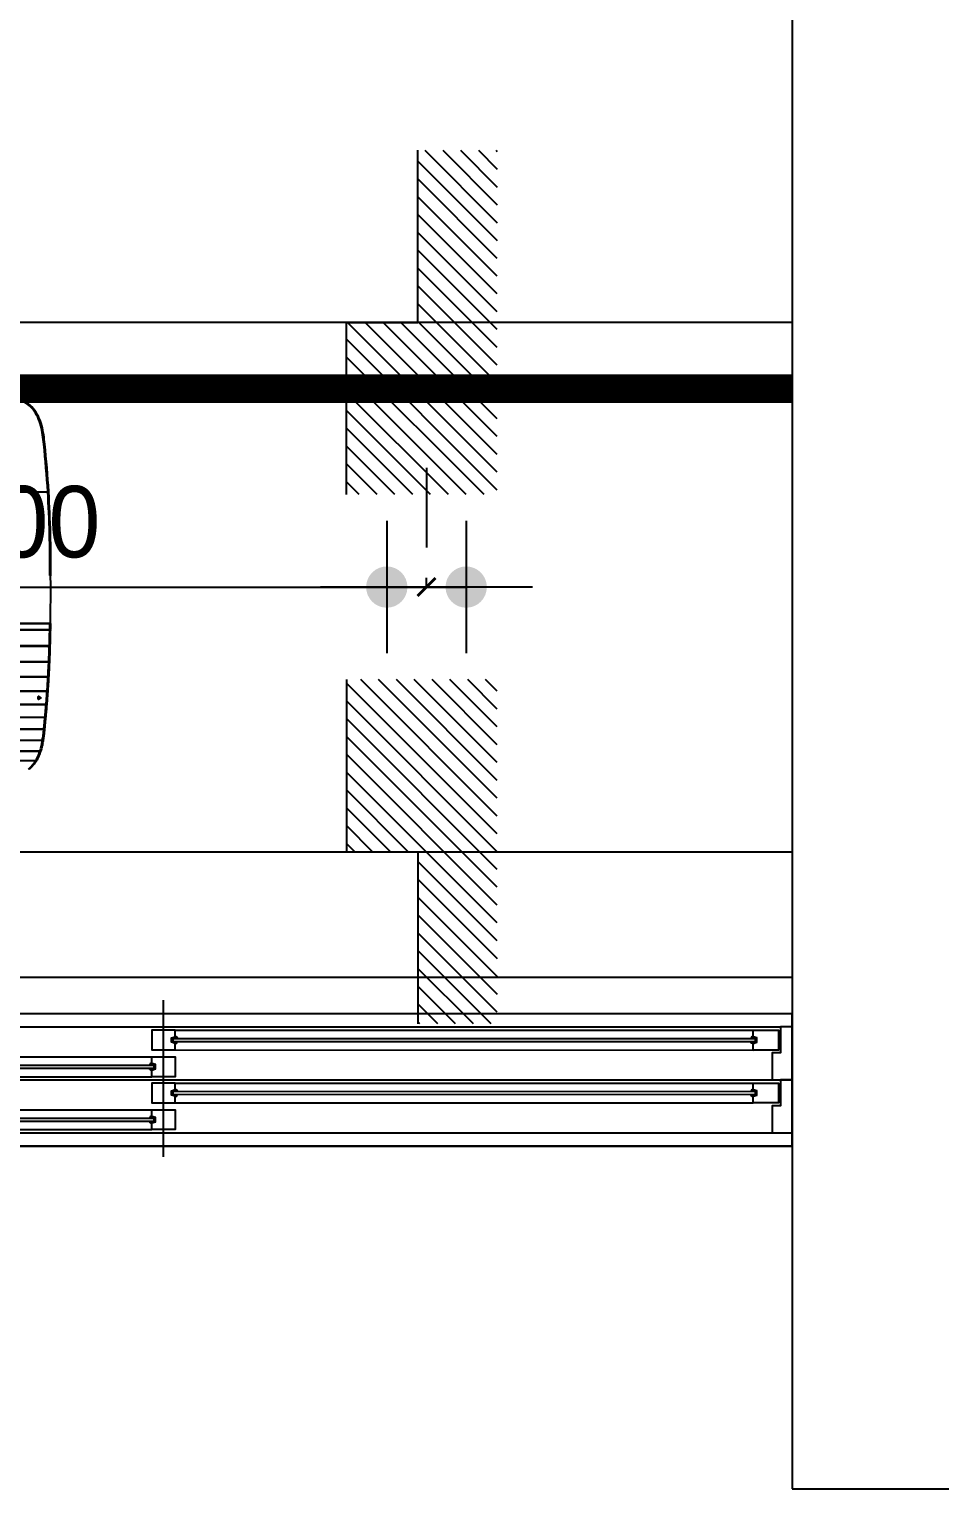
# Model space of a CAD drawing. Header units: inches. Extents: x 4138 to 127072, y -26315 to 43858.
# Drawn here: x 63374 to 64750, y 8625 to 10831 of the extents above; entities that cross this region are included whole.
import ezdxf

# ---------------------------------------------------------------- set-up
doc = ezdxf.new("R2010")
doc.units = ezdxf.units.IN
doc.header["$LTSCALE"] = 50
doc.header["$MEASUREMENT"] = 0
doc.linetypes.add('HID', pattern=[2.3, 1.5, -0.8])
for name, color, linetype in [('0-LINE', 7, 'Continuous'), ('02-WAL', 2, 'Continuous'), ('03-WAL NEW', 3, 'Continuous'), ('04-WIN', 4, 'Continuous'), ('06-LIGHT', 4, 'Continuous'), ('07-DIM', 5, 'Continuous')]:
    doc.layers.add(name, color=color, linetype=linetype)
doc.styles.add('YOURNAME', font='HY울릉도M.TTF')
doc.dimstyles.new('YOURNAME-60', dxfattribs={"dimscale": 60, "dimtxt": 1.8, "dimasz": 0.9, "dimexe": 1, "dimexo": 3, "dimgap": 0.7, "dimtad": 1, "dimdec": 0, "dimzin": 0, "dimdsep": 46, "dimtxsty": 'YOURNAME', "dimblk": 'ARCHTICK', "dimcen": 0, "dimclrd": 1, "dimclre": 1, "dimclrt": 7, "dimadec": 0, "dimazin": 0, "dimtfac": 1, "dimtdec": 0, "dimtix": 1, "dimtmove": 2, "dimatfit": 3, "dimldrblk": 'ARCHTICK', "dimfxl": 1, "dimtolj": 1, "dimtzin": 0, "dimarcsym": 0})

# ---------------------------------------------------------------- blocks, each defined once
blk = doc.blocks.new('*U10')
at = {"color": 0}
blk.add_line((1212.3, 420), (1212.1, 420), dxfattribs=at)
at = {"color": 8}
for p, q in [((1219.6, 186.8), (1219.6, 186.8)), ((1219.7, 193.2), (1219.7, 193.2)), ((1219.8, 190.6), (1219.8, 190.6)), ((1219.8, 190.5), (1219.8, 190.5)), ((1219.8, 190.5), (1219.8, 190.5)), ((1219.8, 189.4), (1219.8, 189.4)), ((1212.6, 75.5), (1212.6, 75.5)), ((1214, 91.5), (1214, 91.5)), ((1201.2, 21), (1201.2, 21))]:
    blk.add_line(p, q, dxfattribs=at)
for centre, radius, start, end in [((1219, 193.8), 0.2, 80.5717, 90), ((1215.4, 165.3), 0.5, 358.2397, 0), ((1204.5, 101.9), 0.25, 60, 180), ((1204.5, 98.8), 0.25, 180, 300)]:
    blk.add_arc(centre, radius, start, end, dxfattribs=at)
at = {"color": 8, "extrusion": (0, 0, -1)}
blk.add_arc((-1207.2, 100.4), 0.25, 120, 240, dxfattribs=at)
at = {"color": 0}
blk.add_ellipse((1211.1, 419.9), major_axis=(0.995, 0.101), ratio=0.077303, start_param=0.052517, end_param=1.433522, dxfattribs=at)
at = {"color": 8}
for centre, major_axis, ratio, start_param, end_param in [((1218.8, 186.3), (0, -0.2), 0.201921, 0.053462, 1.568761), ((1218.9, 193.8), (0, -0.2), 0.205027, 1.568733, 3.141593), ((1219, 193.8), (0.033, 0.197), 0.348188, 4.76642, 6.323186), ((1219, 193.8), (0, -0.2), 0.351833, 1.567117, 3.141593), ((1219.1, 194.1), (-0.393, -0.309), 0.676569, 1.247751, 2.270849), ((1219.2, 193.8), (-0.5, -0.021), 0.710917, 2.398177, 3.067106), ((1218, 166.3), (0, -0.8), 0.192414, 0, 1.56303), ((1218.1, 166.3), (-0.127, 0.79), 0.18902, 3.140748, 4.674174), ((1215.4, 165.3), (-0.5, 0.015), 0.003269, 1.745497, 3.141044), ((1217.3, 146.3), (0, -0.8), 0.1863, 0, 1.559168), ((1217.3, 146.3), (-0.111, 0.792), 0.18309, 3.140852, 4.674944), ((1216.4, 127.3), (0, -0.8), 0.179084, 0, 1.549822), ((1216.4, 127.3), (-0.096, 0.794), 0.175481, 3.140957, 4.670141), ((1204.5, 101.9), (-0.25, 0), 0.028867, 4.561673, 6.283185), ((1204.5, 98.8), (0.25, 0), 0.003943, 1.420068, 3.141593), ((1204.5, 101.9), (0.125, 0.217), 0.116341, 4.812344, 6.283185), ((1204.5, 98.8), (-0.125, 0.217), 0.132331, 3.141593, 4.640625), ((1207.2, 100.4), (0.125, 0.217), 0.126416, 4.804016, 6.283185), ((1207.2, 100.4), (-0.125, 0.217), 0.142468, 3.141593, 4.649076), ((1214, 92.3), (0, -0.8), 0.165536, 0, 1.525516), ((1214, 92.3), (-0.067, 0.797), 0.161273, 3.141146, 4.653318), ((1215.3, 109.3), (0, -0.8), 0.172581, 0, 1.539295), ((1215.3, 109.3), (-0.081, 0.796), 0.16865, 3.141053, 4.663501), ((1212.6, 76.3), (0, -0.8), 0.154906, 0, 1.508803), ((1212.6, 76.3), (-0.052, 0.798), 0.150698, 3.141251, 4.640541), ((1211.2, 61.3), (0, -0.8), 0.139682, 0, 1.489865), ((1211.2, 61.3), (-0.033, 0.799), 0.136296, 3.141375, 4.62578), ((1209.5, 47.3), (0, -0.8), 0.119511, 0, 1.46681), ((1209.5, 47.3), (0, 0.8), 0.145746, 3.141593, 4.60462), ((1201.2, 21.8), (0, -0.8), 0.065781, 0, 1.396113), ((1201.2, 21.8), (0, 0.8), 0.414276, 3.141593, 4.358439), ((1206.4, 33.8), (0, -0.8), 0.09375, 0, 1.435998), ((1206.5, 33.8), (0, -0.8), 0.265872, 0, 1.386436)]:
    blk.add_ellipse(centre, major_axis=major_axis, ratio=ratio, start_param=start_param, end_param=end_param, dxfattribs=at)
for points, knots in [([(1212.3, 420), (1211.5, 427.9), (1210.6, 435.8), (1207.4, 447.4), (1206.1, 451.1), (1202.7, 458.2), (1200.6, 461.7), (1195.5, 467.7), (1192.6, 470.4), (1185.9, 474.8), (1182.3, 476.4), (1174.6, 478.7), (1170.7, 479.3), (1162.9, 480), (1158.9, 480), (1154.9, 480)], [0, 0, 0, 0, 0.25, 0.25, 0.375, 0.375, 0.5, 0.5, 0.625, 0.625, 0.75, 0.75, 0.875, 0.875, 1, 1, 1, 1]), ([(1154.9, 479.8), (1158.9, 479.8), (1162.9, 479.8), (1170.8, 479.1), (1174.7, 478.5), (1182.3, 476.2), (1185.9, 474.6), (1192.6, 470.2), (1195.5, 467.5), (1200.5, 461.4), (1202.6, 458), (1206, 450.9), (1207.3, 447.2), (1210.4, 435.7), (1211.3, 427.8), (1212.1, 420)], [0, 0, 0, 0, 0.125, 0.125, 0.25, 0.25, 0.375, 0.375, 0.5, 0.5, 0.625, 0.625, 0.75, 0.75, 1, 1, 1, 1]), ([(1211.2, 420), (1210.4, 427.7), (1209.5, 435.5), (1206.5, 446.8), (1205.2, 450.5), (1201.9, 457.6), (1199.9, 460.9), (1194.9, 466.9), (1192, 469.6), (1185.5, 473.9), (1182, 475.6), (1174.4, 477.9), (1170.6, 478.5), (1162.8, 479.2), (1158.9, 479.2), (1154.9, 479.2)], [0, 0, 0, 0, 0.25, 0.25, 0.375, 0.375, 0.5, 0.5, 0.625, 0.625, 0.75, 0.75, 0.875, 0.875, 1, 1, 1, 1]), ([(1026.8, 360), (1034.9, 360), (1051, 360), (1075.2, 360), (1099.5, 360), (1123.7, 360), (1147.8, 360), (1172, 360), (1192, 360), (1206, 360), (1212.7, 360), (1215.4, 360), (1216.2, 360)], [0, 0, 0, 0, 0.127521, 0.255042, 0.382563, 0.510084, 0.637605, 0.765126, 0.892647, 0.956407, 0.988287, 1, 1, 1, 1]), ([(1216.2, 360), (1216.2, 360), (1216.2, 360), (1216.2, 360), (1216.2, 360.1), (1216.2, 360.1)], [0, 0, 0, 0, 0.00042, 0.00042, 1, 1, 1, 1]), ([(739.9, 193.9), (819.9, 193.9), (899.8, 193.9), (999.8, 193.9), (1019.8, 193.9), (1059.7, 193.9), (1079.7, 193.9), (1119.7, 193.9), (1139.7, 193.9), (1169.5, 193.9), (1179.4, 193.9), (1194.3, 193.9), (1199.3, 193.9), (1209.1, 193.9), (1214.1, 193.9), (1219, 193.9)], [0, 0, 0, 0, 0.5, 0.5, 0.625, 0.625, 0.75, 0.75, 0.875, 0.875, 0.9375, 0.9375, 0.96875, 0.96875, 1, 1, 1, 1]), ([(1218.9, 193.8), (1214, 193.8), (1209.1, 193.8), (1199.2, 193.8), (1194.3, 193.8), (1179.4, 193.8), (1169.5, 193.8), (1139.6, 193.8), (1119.6, 193.8), (1079.7, 193.8), (1059.7, 193.8), (1019.7, 193.8), (999.7, 193.8), (899.8, 193.8), (819.9, 193.8), (739.9, 193.8)], [0, 0, 0, 0, 0.03125, 0.03125, 0.0625, 0.0625, 0.125, 0.125, 0.25, 0.25, 0.375, 0.375, 0.5, 0.5, 1, 1, 1, 1]), ([(739.9, 186.3), (819.9, 186.3), (899.8, 186.3), (999.7, 186.3), (1019.7, 186.3), (1059.6, 186.3), (1079.6, 186.3), (1119.5, 186.3), (1139.5, 186.3), (1169.3, 186.3), (1179.3, 186.3), (1194.1, 186.3), (1199.1, 186.3), (1209, 186.3), (1213.9, 186.3), (1218.8, 186.3)], [0, 0, 0, 0, 0.5, 0.5, 0.625, 0.625, 0.75, 0.75, 0.875, 0.875, 0.9375, 0.9375, 0.96875, 0.96875, 1, 1, 1, 1]), ([(1218.8, 186.1), (1213.9, 186.1), (1209, 186.1), (1199.1, 186.1), (1194.1, 186.1), (1179.2, 186.1), (1169.3, 186.1), (1139.5, 186.1), (1119.5, 186.1), (1079.6, 186.1), (1059.6, 186.1), (1019.6, 186.1), (999.7, 186.1), (899.8, 186.1), (819.9, 186.1), (739.9, 186.1)], [0, 0, 0, 0, 0.03125, 0.03125, 0.0625, 0.0625, 0.125, 0.125, 0.25, 0.25, 0.375, 0.375, 0.5, 0.5, 1, 1, 1, 1]), ([(1029.8, 194.4), (1045.6, 194.4), (1061.5, 194.4), (1093.1, 194.4), (1108.9, 194.4), (1140.4, 194.4), (1156.2, 194.4), (1179.8, 194.4), (1187.6, 194.4), (1199.4, 194.4), (1203.3, 194.4), (1211.1, 194.4), (1215, 194.4), (1218.9, 194.4)], [0, 0, 0, 0, 0.25, 0.25, 0.5, 0.5, 0.75, 0.75, 0.875, 0.875, 0.9375, 0.9375, 1, 1, 1, 1]), ([(1218.4, 194), (1213.7, 194), (1209, 194), (1199.3, 194), (1194.3, 194), (1179.5, 194), (1169.5, 194), (1139.7, 194), (1119.7, 194), (1079.7, 194), (1059.8, 194), (1036.8, 194), (1033.8, 194), (1030.8, 194)], [0, 0, 0, 0, 0.076277, 0.076277, 0.155939, 0.155939, 0.315263, 0.315263, 0.633912, 0.633912, 0.952561, 0.952561, 1, 1, 1, 1]), ([(1217, 185.7), (1208.5, 185.7), (1199.8, 185.7), (1182.1, 185.7), (1173.1, 185.7), (1146, 185.7), (1127.9, 185.7), (1109.7, 185.7)], [0, 0, 0, 0, 0.243248, 0.243248, 0.495499, 0.495499, 1, 1, 1, 1]), ([(1217, 186), (1212.2, 186), (1207.2, 186), (1197.4, 186), (1192.5, 186), (1177.7, 186), (1167.8, 186), (1156.5, 186), (1155.1, 186), (1153.7, 186)], [0, 0, 0, 0, 0.233427, 0.233427, 0.466853, 0.466853, 0.933707, 0.933707, 1, 1, 1, 1]), ([(1217, 186), (1217, 186), (1217, 186), (1217, 186), (1217, 186), (1217, 186)], [0, 0, 0, 0, 0.865418, 0.865418, 1, 1, 1, 1]), ([(1218.2, 166.3), (1218.3, 169.6), (1218.4, 172.9), (1218.6, 179.4), (1218.6, 182.6), (1218.7, 185.8)], [0, 0, 0, 0, 0.505489, 0.505489, 1, 1, 1, 1]), ([(1219.3, 186), (1219.2, 186), (1219.1, 185.9), (1219, 185.9), (1218.9, 185.8), (1218.8, 185.8), (1218.7, 185.8), (1218.7, 185.8)], [0, 0, 0, 0, 0.426124, 0.426124, 0.795442, 0.795442, 1, 1, 1, 1]), ([(1218.8, 186.3), (1218.8, 186.6), (1218.8, 187), (1218.9, 188.3), (1218.9, 189.1), (1218.9, 190.9), (1218.9, 191.7), (1218.9, 193), (1218.9, 193.4), (1218.9, 193.8)], [0, 0, 0, 0, 0.152969, 0.152969, 0.497591, 0.497591, 0.842214, 0.842214, 1, 1, 1, 1]), ([(1218.8, 186.3), (1218.9, 186.3), (1219, 186.3), (1219.2, 186.3), (1219.2, 186.3), (1219.2, 186.3)], [0, 0, 0, 0, 0.840137, 0.840137, 1, 1, 1, 1]), ([(1219.1, 186), (1219.1, 186), (1219.1, 186.1), (1219, 186.1), (1218.9, 186.1), (1218.8, 186.1)], [0, 0, 0, 0, 0.249344, 0.249344, 1, 1, 1, 1]), ([(1219, 194), (1219, 194), (1219, 194.1), (1219, 194.2), (1218.9, 194.2), (1218.9, 194.3), (1218.9, 194.3), (1218.9, 194.3), (1218.9, 194.3), (1218.9, 194.4), (1218.9, 194.4), (1218.9, 194.4), (1218.9, 194.4), (1218.9, 194.4), (1218.9, 194.4), (1218.9, 194.4), (1218.9, 194.4), (1218.9, 194.4)], [0, 0, 0, 0, 0.329841, 0.329841, 0.64484, 0.64484, 0.808285, 0.808285, 0.89597, 0.89597, 0.943441, 0.943441, 0.96921, 0.96921, 0.986236, 0.986236, 1, 1, 1, 1]), ([(1218.9, 194.4), (1218.9, 194.4), (1218.9, 194.4), (1218.9, 194.4), (1218.9, 194.4), (1218.9, 194.4), (1218.9, 194.4), (1218.9, 194.4), (1218.9, 194.4), (1218.9, 194.4), (1218.9, 194.4), (1219, 194.3), (1219, 194.3), (1219, 194.3), (1219.1, 194.3), (1219.2, 194.2), (1219.3, 194.2), (1219.4, 194.1)], [0, 0, 0, 0, 0.009976, 0.009976, 0.022556, 0.022556, 0.04139, 0.04139, 0.07605, 0.07605, 0.139998, 0.139998, 0.259042, 0.259042, 0.487994, 0.487994, 1, 1, 1, 1]), ([(1218.9, 186), (1218.9, 186), (1218.9, 186), (1219, 186), (1219, 186), (1219.1, 186), (1219.1, 186), (1219.1, 186), (1219.1, 186), (1219.1, 186), (1219.1, 186), (1219.1, 186)], [0, 0, 0, 0, 0.330293, 0.330293, 0.681956, 0.681956, 0.82164, 0.82164, 0.940754, 0.940754, 1, 1, 1, 1]), ([(1219.5, 186), (1219.4, 182.7), (1219.4, 179.4), (1219.2, 172.9), (1219.1, 169.7), (1219, 166.5)], [0, 0, 0, 0, 0.504534, 0.504534, 1, 1, 1, 1]), ([(1219.7, 193.2), (1219.7, 193.3), (1219.7, 193.3), (1219.6, 193.5), (1219.6, 193.6), (1219.5, 193.7), (1219.4, 193.7), (1219.3, 193.8), (1219.2, 193.8), (1219.1, 193.8)], [0, 0, 0, 0, 0.259, 0.259, 0.575766, 0.575766, 0.78372, 0.78372, 1, 1, 1, 1]), ([(1219.1, 186.1), (1219.2, 186.1), (1219.3, 186.1), (1219.4, 186.3), (1219.6, 186.5), (1219.6, 186.7), (1219.6, 186.8)], [0, 0, 0, 0, 0.088268, 0.35843, 0.674319, 1, 1, 1, 1]), ([(1219.1, 186), (1219.1, 186), (1219.1, 186), (1219.1, 186.1), (1219.1, 186.1), (1219.2, 186.1), (1219.2, 186.1), (1219.2, 186.1), (1219.2, 186.1), (1219.2, 186.1), (1219.2, 186.2), (1219.2, 186.2), (1219.2, 186.2), (1219.2, 186.2), (1219.2, 186.3), (1219.2, 186.3)], [0, 0, 0, 0, 0.055006, 0.055006, 0.276288, 0.276288, 0.497423, 0.497423, 0.530007, 0.530007, 0.756604, 0.756604, 0.983112, 0.983112, 1, 1, 1, 1]), ([(1219.2, 186.3), (1219.3, 186.3), (1219.3, 186.3), (1219.4, 186.4), (1219.5, 186.5), (1219.6, 186.6), (1219.6, 186.7), (1219.6, 186.8)], [0, 0, 0, 0, 0.226788, 0.226788, 0.577205, 0.577205, 1, 1, 1, 1]), ([(1219.5, 194.1), (1219.6, 194), (1219.6, 193.9), (1219.6, 193.9), (1219.7, 193.8), (1219.7, 193.8)], [0, 0, 0, 0, 0.71699, 0.71699, 1, 1, 1, 1]), ([(1219.7, 193.2), (1219.7, 193), (1219.7, 192.8), (1219.7, 191.7), (1219.7, 190.9), (1219.7, 189.1), (1219.7, 188.3), (1219.6, 187.2), (1219.6, 187), (1219.6, 186.8)], [0, 0, 0, 0, 0.092017, 0.092017, 0.499829, 0.499829, 0.907641, 0.907641, 1, 1, 1, 1]), ([(1219.6, 186.8), (1219.7, 187.2), (1219.7, 187.7), (1219.7, 188.6), (1219.7, 189), (1219.8, 189.4)], [0, 0, 0, 0, 0.5, 0.5, 1, 1, 1, 1]), ([(1219.8, 190.6), (1219.8, 191), (1219.8, 191.4), (1219.7, 192.3), (1219.7, 192.7), (1219.7, 193.2)], [0, 0, 0, 0, 0.5, 0.5, 1, 1, 1, 1]), ([(1219.8, 190.5), (1219.8, 190.8), (1219.8, 191.2), (1219.8, 191.9), (1219.8, 192.2), (1219.8, 193.1), (1219.8, 193.5), (1219.8, 194)], [0, 0, 0, 0, 0.298691, 0.298691, 0.597383, 0.597383, 1, 1, 1, 1]), ([(1219.8, 189.4), (1219.8, 189.5), (1219.8, 189.6), (1219.8, 189.7), (1219.8, 189.8), (1219.8, 190), (1219.8, 190.1), (1219.8, 190.3), (1219.8, 190.3), (1219.8, 190.5), (1219.8, 190.5), (1219.8, 190.6)], [0, 0, 0, 0, 0.21624, 0.21624, 0.432749, 0.432749, 0.645647, 0.645647, 0.856424, 0.856424, 1, 1, 1, 1]), ([(1109.7, 166.3), (1127.9, 166.3), (1146.1, 166.3), (1173.2, 166.3), (1182.2, 166.3), (1200.3, 166.3), (1209.3, 166.3), (1218.2, 166.3)], [0, 0, 0, 0, 0.5, 0.5, 0.75, 0.75, 1, 1, 1, 1]), ([(1218, 165.5), (1212.3, 165.5), (1206.6, 165.5), (1195.1, 165.5), (1189.4, 165.5), (1172.1, 165.5), (1160.6, 165.5), (1149, 165.5)], [0, 0, 0, 0, 0.25, 0.25, 0.5, 0.5, 1, 1, 1, 1]), ([(1161.9, 165.8), (1170.9, 165.8), (1179.8, 165.8), (1197.7, 165.8), (1206.6, 165.8), (1215.4, 165.8)], [0, 0, 0, 0, 0.5, 0.5, 1, 1, 1, 1]), ([(1217.5, 146.3), (1217.6, 147.8), (1217.6, 149.3), (1217.8, 152.5), (1217.8, 154.2), (1218, 158.5), (1218.1, 161.1), (1218.2, 164.2), (1218.2, 164.9), (1218.2, 165.5), (1218.2, 165.5), (1218.2, 165.5)], [0, 0, 0, 0, 0.235766, 0.235766, 0.501866, 0.501866, 0.901174, 0.901174, 0.999997, 0.999997, 1, 1, 1, 1]), ([(1219, 166.5), (1219, 166.5), (1219, 166.5), (1219, 166.4), (1219, 166.3), (1219, 166.2), (1219, 166.1), (1218.9, 165.9), (1218.8, 165.8), (1218.6, 165.7), (1218.6, 165.6), (1218.4, 165.6), (1218.3, 165.5), (1218.2, 165.5)], [0, 0, 0, 0, 0.004657, 0.004657, 0.171178, 0.171178, 0.329678, 0.329678, 0.602664, 0.602664, 0.791782, 0.791782, 1, 1, 1, 1]), ([(1219, 166.5), (1219, 166.5), (1219, 166.5), (1219, 166.5), (1219, 166.4), (1219, 166.4), (1219, 166.4), (1218.9, 166.4), (1218.8, 166.3), (1218.6, 166.3), (1218.6, 166.3), (1218.4, 166.3), (1218.3, 166.3), (1218.2, 166.3)], [0, 0, 0, 0, 0.004657, 0.004657, 0.171177, 0.171177, 0.329676, 0.329676, 0.60266, 0.60266, 0.791779, 0.791779, 1, 1, 1, 1]), ([(1219, 165.5), (1219, 165.5), (1219, 165.5), (1219, 164.8), (1219, 164.2), (1218.9, 161), (1218.8, 158.4), (1218.6, 154.2), (1218.6, 152.5), (1218.4, 149.3), (1218.4, 147.9), (1218.3, 146.5)], [0, 0, 0, 0, 0.000003, 0.000003, 0.105523, 0.105523, 0.506415, 0.506415, 0.773572, 0.773572, 1, 1, 1, 1]), ([(1215.5, 165.3), (1206.7, 165.3), (1197.7, 165.3), (1179.9, 165.3), (1170.9, 165.3), (1161.9, 165.3)], [0, 0, 0, 0, 0.5, 0.5, 1, 1, 1, 1]), ([(1217.3, 145.5), (1205.9, 145.5), (1194.4, 145.5), (1171.4, 145.5), (1159.8, 145.5), (1148.2, 145.5)], [0, 0, 0, 0, 0.5, 0.5, 1, 1, 1, 1]), ([(1148.3, 146.3), (1159.9, 146.3), (1171.4, 146.3), (1194.5, 146.3), (1206, 146.3), (1217.5, 146.3)], [0, 0, 0, 0, 0.5, 0.5, 1, 1, 1, 1]), ([(1216.5, 127.3), (1216.6, 128.7), (1216.7, 130.1), (1216.9, 133.2), (1216.9, 134.8), (1217.1, 138.9), (1217.3, 141.3), (1217.4, 144.3), (1217.4, 144.9), (1217.4, 145.5), (1217.4, 145.5), (1217.4, 145.5)], [0, 0, 0, 0, 0.235564, 0.235564, 0.502554, 0.502554, 0.903218, 0.903218, 0.999997, 0.999997, 1, 1, 1, 1]), ([(1218.3, 145.5), (1218.3, 145.5), (1218.3, 145.5), (1218.2, 144.9), (1218.2, 144.2), (1218.1, 141.2), (1218, 138.8), (1217.8, 134.8), (1217.7, 133.1), (1217.5, 130.2), (1217.4, 128.8), (1217.4, 127.4)], [0, 0, 0, 0, 0.000003, 0.000003, 0.104408, 0.104408, 0.506463, 0.506463, 0.77438, 0.77438, 1, 1, 1, 1]), ([(1218.3, 146.5), (1218.3, 146.5), (1218.3, 146.5), (1218.3, 146.4), (1218.3, 146.4), (1218.3, 146.4), (1218.2, 146.4), (1218.2, 146.4), (1218.1, 146.3), (1217.9, 146.3), (1217.8, 146.3), (1217.7, 146.3), (1217.6, 146.3), (1217.5, 146.3)], [0, 0, 0, 0, 0.004636, 0.004636, 0.174157, 0.174157, 0.335163, 0.335163, 0.60541, 0.60541, 0.79332, 0.79332, 1, 1, 1, 1]), ([(1218.3, 146.5), (1218.3, 146.5), (1218.3, 146.5), (1218.3, 146.4), (1218.3, 146.3), (1218.3, 146.1), (1218.2, 146.1), (1218.1, 145.9), (1218, 145.8), (1217.9, 145.7), (1217.8, 145.6), (1217.6, 145.6), (1217.5, 145.5), (1217.5, 145.5)], [0, 0, 0, 0, 0.004636, 0.004636, 0.174161, 0.174161, 0.335167, 0.335167, 0.60541, 0.60541, 0.793318, 0.793318, 1, 1, 1, 1]), ([(1216.4, 126.5), (1204.9, 126.5), (1193.4, 126.5), (1170.4, 126.5), (1158.8, 126.5), (1147.2, 126.5)], [0, 0, 0, 0, 0.5, 0.5, 1, 1, 1, 1]), ([(1147.3, 127.3), (1158.9, 127.3), (1170.5, 127.3), (1193.5, 127.3), (1205.1, 127.3), (1216.5, 127.3)], [0, 0, 0, 0, 0.5, 0.5, 1, 1, 1, 1]), ([(1215.4, 109.3), (1215.5, 110.6), (1215.6, 112), (1215.8, 114.9), (1215.9, 116.4), (1216.1, 119.5), (1216.2, 121), (1216.3, 123.9), (1216.4, 125.2), (1216.5, 126.5)], [0, 0, 0, 0, 0.234873, 0.234873, 0.503118, 0.503118, 0.771519, 0.771519, 1, 1, 1, 1]), ([(1217.3, 126.5), (1217.3, 126.5), (1217.3, 126.5), (1217.2, 125.2), (1217.2, 123.8), (1217, 120.9), (1216.9, 119.4), (1216.7, 116.3), (1216.6, 114.8), (1216.4, 112), (1216.3, 110.7), (1216.2, 109.4)], [0, 0, 0, 0, 0.000004, 0.000004, 0.237138, 0.237138, 0.506455, 0.506455, 0.775615, 0.775615, 1, 1, 1, 1]), ([(1217.4, 127.4), (1217.4, 127.4), (1217.4, 127.4), (1217.4, 127.4), (1217.4, 127.4), (1217.3, 127.4), (1217.3, 127.4), (1217.2, 127.3), (1217.1, 127.3), (1217, 127.3), (1216.9, 127.3), (1216.7, 127.3), (1216.6, 127.3), (1216.5, 127.3)], [0, 0, 0, 0, 0.004615, 0.004615, 0.177178, 0.177178, 0.340689, 0.340689, 0.607806, 0.607806, 0.79476, 0.79476, 1, 1, 1, 1]), ([(1217.4, 127.4), (1217.4, 127.4), (1217.4, 127.4), (1217.4, 127.4), (1217.4, 127.3), (1217.3, 127.1), (1217.3, 127.1), (1217.2, 126.9), (1217.1, 126.8), (1216.9, 126.7), (1216.9, 126.6), (1216.7, 126.5), (1216.6, 126.5), (1216.5, 126.5)], [0, 0, 0, 0, 0.004615, 0.004615, 0.177182, 0.177182, 0.340693, 0.340693, 0.607806, 0.607806, 0.794758, 0.794758, 1, 1, 1, 1]), ([(1217.4, 127.4), (1217.4, 127.3), (1217.3, 127.1), (1217.3, 126.8), (1217.3, 126.6), (1217.3, 126.5), (1217.3, 126.5), (1217.3, 126.5)], [0, 0, 0, 0, 0.584735, 0.584735, 0.999937, 0.999937, 1, 1, 1, 1]), ([(1144.8, 92.3), (1150.6, 92.3), (1156.3, 92.3), (1168.1, 92.3), (1174, 92.3), (1186.5, 92.3), (1193.1, 92.3), (1204.5, 92.3), (1209.3, 92.3), (1214.1, 92.3)], [0, 0, 0, 0, 0.249054, 0.249054, 0.505367, 0.505367, 0.790188, 0.790188, 1, 1, 1, 1]), ([(1146.1, 109.3), (1157.7, 109.3), (1169.3, 109.3), (1192.4, 109.3), (1203.9, 109.3), (1215.4, 109.3)], [0, 0, 0, 0, 0.5, 0.5, 1, 1, 1, 1]), ([(1215.3, 108.5), (1203.8, 108.5), (1192.3, 108.5), (1169.2, 108.5), (1157.6, 108.5), (1146.1, 108.5)], [0, 0, 0, 0, 0.5, 0.5, 1, 1, 1, 1]), ([(1204.2, 98.8), (1204.2, 99.3), (1204.2, 99.9), (1204.2, 100.9), (1204.2, 101.4), (1204.2, 101.9)], [0, 0, 0, 0, 0.501159, 0.501159, 1, 1, 1, 1]), ([(1204.5, 102), (1204.5, 101.4), (1204.5, 100.9), (1204.5, 99.9), (1204.5, 99.3), (1204.5, 98.8)], [0, 0, 0, 0, 0.498841, 0.498841, 1, 1, 1, 1]), ([(1207.2, 100.4), (1206.8, 100.6), (1206.3, 100.9), (1205.4, 101.4), (1205, 101.7), (1204.5, 102)], [0, 0, 0, 0, 0.508649, 0.508649, 1, 1, 1, 1]), ([(1204.5, 98.8), (1205, 99.1), (1205.5, 99.3), (1206.4, 99.9), (1206.8, 100.1), (1207.2, 100.4)], [0, 0, 0, 0, 0.511793, 0.511793, 1, 1, 1, 1]), ([(1204.6, 102.2), (1205.1, 101.9), (1205.5, 101.6), (1206.4, 101.1), (1206.9, 100.9), (1207.3, 100.6)], [0, 0, 0, 0, 0.491351, 0.491351, 1, 1, 1, 1]), ([(1207.3, 100.2), (1206.9, 99.9), (1206.4, 99.7), (1205.5, 99.1), (1205.1, 98.9), (1204.6, 98.6)], [0, 0, 0, 0, 0.488204, 0.488204, 1, 1, 1, 1]), ([(1214.1, 92.3), (1214.2, 93.5), (1214.3, 94.8), (1214.6, 97.5), (1214.7, 99), (1214.9, 102.7), (1215.1, 104.8), (1215.3, 107.5), (1215.3, 108), (1215.3, 108.5), (1215.3, 108.5), (1215.3, 108.5)], [0, 0, 0, 0, 0.233824, 0.233824, 0.504066, 0.504066, 0.909668, 0.909668, 0.999996, 0.999996, 1, 1, 1, 1]), ([(1215, 92.4), (1215, 92.4), (1215, 92.4), (1215, 92.4), (1215, 92.4), (1214.9, 92.4), (1214.9, 92.3), (1214.8, 92.3), (1214.7, 92.3), (1214.6, 92.3), (1214.5, 92.3), (1214.3, 92.3), (1214.2, 92.3), (1214.1, 92.3)], [0, 0, 0, 0, 0.004579, 0.004579, 0.181838, 0.181838, 0.349144, 0.349144, 0.6109, 0.6109, 0.796796, 0.796796, 1, 1, 1, 1]), ([(1215, 92.4), (1215, 92.4), (1215, 92.4), (1215, 92.3), (1215, 92.3), (1214.9, 92.1), (1214.9, 92), (1214.8, 91.9), (1214.7, 91.8), (1214.5, 91.6), (1214.4, 91.6), (1214.3, 91.5), (1214.2, 91.5), (1214.1, 91.5)], [0, 0, 0, 0, 0.004579, 0.004579, 0.181841, 0.181841, 0.349149, 0.349149, 0.610898, 0.610898, 0.796793, 0.796793, 1, 1, 1, 1]), ([(1216.2, 108.5), (1216.2, 108.5), (1216.2, 108.5), (1216.1, 108), (1216.1, 107.4), (1215.9, 104.7), (1215.8, 102.5), (1215.5, 98.9), (1215.4, 97.5), (1215.2, 94.8), (1215.1, 93.6), (1215, 92.4)], [0, 0, 0, 0, 0.000004, 0.000004, 0.099857, 0.099857, 0.50649, 0.50649, 0.77742, 0.77742, 1, 1, 1, 1]), ([(1216.2, 109.4), (1216.2, 109.4), (1216.2, 109.4), (1216.2, 109.4), (1216.2, 109.4), (1216.2, 109.4), (1216.2, 109.4), (1216.1, 109.3), (1216, 109.3), (1215.8, 109.3), (1215.8, 109.3), (1215.6, 109.3), (1215.5, 109.3), (1215.4, 109.3)], [0, 0, 0, 0, 0.004597, 0.004597, 0.179593, 0.179593, 0.345083, 0.345083, 0.60954, 0.60954, 0.795855, 0.795855, 1, 1, 1, 1]), ([(1216.2, 109.4), (1216.2, 109.4), (1216.2, 109.4), (1216.2, 109.3), (1216.2, 109.3), (1216.2, 109.1), (1216.1, 109), (1216, 108.9), (1216, 108.8), (1215.8, 108.7), (1215.7, 108.6), (1215.5, 108.5), (1215.5, 108.5), (1215.4, 108.5)], [0, 0, 0, 0, 0.004597, 0.004597, 0.179597, 0.179597, 0.345088, 0.345088, 0.609538, 0.609538, 0.795853, 0.795853, 1, 1, 1, 1]), ([(1212.6, 75.5), (1201.3, 75.5), (1178.2, 75.5), (1155, 75.5), (1143.3, 75.5)], [0, 0, 0, 0, 0.493391, 1, 1, 1, 1]), ([(1214, 91.5), (1209.2, 91.5), (1204.4, 91.5), (1193, 91.5), (1186.4, 91.5), (1173.9, 91.5), (1168, 91.5), (1156.3, 91.5), (1150.5, 91.5), (1144.7, 91.5)], [0, 0, 0, 0, 0.20974, 0.20974, 0.494552, 0.494552, 0.750903, 0.750903, 1, 1, 1, 1]), ([(1214, 91.5), (1202.7, 91.5), (1179.6, 91.5), (1156.5, 91.5), (1144.7, 91.5)], [0, 0, 0, 0, 0.493298, 1, 1, 1, 1]), ([(1211.3, 61.2), (1211.4, 62.3), (1211.5, 63.4), (1211.8, 65.8), (1211.9, 67.1), (1212.2, 70.4), (1212.4, 72.4), (1212.6, 74.7), (1212.6, 75.1), (1212.7, 75.5), (1212.7, 75.5), (1212.7, 75.5)], [0, 0, 0, 0, 0.231179, 0.231179, 0.505815, 0.505815, 0.918087, 0.918087, 0.999996, 0.999996, 1, 1, 1, 1]), ([(1213.5, 75.5), (1213.5, 75.5), (1213.5, 75.5), (1213.5, 75.1), (1213.5, 74.6), (1213.2, 72.2), (1213, 70.3), (1212.7, 67.1), (1212.6, 65.8), (1212.4, 63.5), (1212.3, 62.4), (1212.2, 61.4)], [0, 0, 0, 0, 0.000004, 0.000004, 0.093122, 0.093122, 0.506225, 0.506225, 0.781415, 0.781415, 1, 1, 1, 1]), ([(1213.6, 76.4), (1213.6, 76.4), (1213.6, 76.4), (1213.6, 76.4), (1213.6, 76.4), (1213.6, 76.3), (1213.6, 76.2), (1213.5, 76.1), (1213.5, 76), (1213.4, 75.8), (1213.3, 75.8), (1213.1, 75.6), (1213.1, 75.6), (1212.9, 75.5), (1212.8, 75.5), (1212.7, 75.5)], [0, 0, 0, 0, 0.004555, 0.004555, 0.044275, 0.044275, 0.184893, 0.184893, 0.355049, 0.355049, 0.61302, 0.61302, 0.79821, 0.79821, 1, 1, 1, 1]), ([(1212.8, 76.3), (1212.9, 77.4), (1213, 78.6), (1213.2, 81.2), (1213.3, 82.6), (1213.6, 86), (1213.8, 88.1), (1214, 90.6), (1214, 91.1), (1214.1, 91.5), (1214.1, 91.5), (1214.1, 91.5)], [0, 0, 0, 0, 0.232545, 0.232545, 0.504897, 0.504897, 0.913704, 0.913704, 0.999996, 0.999996, 1, 1, 1, 1]), ([(1213.6, 76.4), (1213.6, 76.4), (1213.6, 76.4), (1213.6, 76.4), (1213.6, 76.4), (1213.6, 76.4), (1213.6, 76.4), (1213.6, 76.3), (1213.5, 76.3), (1213.4, 76.3), (1213.3, 76.3), (1213.2, 76.3), (1213.1, 76.2), (1212.9, 76.2), (1212.9, 76.2), (1212.8, 76.3)], [0, 0, 0, 0, 0.004554, 0.004554, 0.044272, 0.044272, 0.184889, 0.184889, 0.355045, 0.355045, 0.613023, 0.613023, 0.798214, 0.798214, 1, 1, 1, 1]), ([(1214.9, 91.5), (1214.9, 91.5), (1214.9, 91.5), (1214.9, 91), (1214.8, 90.5), (1214.6, 88), (1214.5, 85.9), (1214.2, 82.5), (1214, 81.1), (1213.8, 78.6), (1213.7, 77.5), (1213.6, 76.4)], [0, 0, 0, 0, 0.000004, 0.000004, 0.096735, 0.096735, 0.506429, 0.506429, 0.779373, 0.779373, 1, 1, 1, 1]), ([(1209.6, 47.2), (1209.7, 48.2), (1209.9, 49.2), (1210.2, 51.5), (1210.4, 52.7), (1210.7, 55.8), (1210.9, 57.7), (1211.1, 59.9), (1211.2, 60.2), (1211.2, 60.5), (1211.2, 60.5), (1211.2, 60.5)], [0, 0, 0, 0, 0.227114, 0.227114, 0.507581, 0.507581, 0.928515, 0.928515, 0.999968, 0.999968, 1, 1, 1, 1]), ([(1212.2, 61.3), (1212.1, 61.1), (1212.1, 60.8), (1212, 60.1), (1212, 59.8), (1211.8, 57.6), (1211.6, 55.7), (1211.2, 52.6), (1211.1, 51.4), (1210.8, 49.2), (1210.6, 48.3), (1210.5, 47.3)], [0, 0, 0, 0, 0.060502, 0.060502, 0.138457, 0.138457, 0.534383, 0.534383, 0.798681, 0.798681, 1, 1, 1, 1]), ([(1212.2, 61.4), (1212.2, 61.4), (1212.2, 61.4), (1212.2, 61.4), (1212.2, 61.3), (1212.1, 61.3), (1212.1, 61.2), (1212.1, 61.1), (1212, 61), (1211.9, 60.8), (1211.8, 60.7), (1211.7, 60.6), (1211.6, 60.6), (1211.4, 60.5), (1211.3, 60.5), (1211.2, 60.5)], [0, 0, 0, 0, 0.004516, 0.004516, 0.060277, 0.060277, 0.189772, 0.189772, 0.363924, 0.363924, 0.616606, 0.616606, 0.800469, 0.800469, 1, 1, 1, 1]), ([(1212.2, 61.4), (1212.2, 61.4), (1212.2, 61.4), (1212.2, 61.4), (1212.2, 61.4), (1212.2, 61.4), (1212.1, 61.3), (1212.1, 61.3), (1212.1, 61.3), (1212, 61.3), (1211.9, 61.3), (1211.7, 61.2), (1211.7, 61.2), (1211.5, 61.2), (1211.4, 61.2), (1211.3, 61.2)], [0, 0, 0, 0, 0.004516, 0.004516, 0.060274, 0.060274, 0.189768, 0.189768, 0.363921, 0.363921, 0.61661, 0.61661, 0.800474, 0.800474, 1, 1, 1, 1]), ([(1210.3, 46.5), (1210.3, 46.5), (1210.3, 46.5), (1210.3, 46.2), (1210.3, 46), (1209.9, 43.8), (1209.5, 41.9), (1208.8, 38.8), (1208.5, 37.6), (1207.9, 35.4), (1207.7, 34.6), (1207.4, 33.7)], [0, 0, 0, 0, 0.000005, 0.000005, 0.060466, 0.060466, 0.498822, 0.498822, 0.791344, 0.791344, 1, 1, 1, 1]), ([(1210.5, 47.3), (1210.5, 47.3), (1210.5, 47.3), (1210.5, 47.3), (1210.5, 47.3), (1210.5, 47.2), (1210.4, 47.2), (1210.4, 47), (1210.3, 47), (1210.2, 46.8), (1210.1, 46.7), (1209.9, 46.6), (1209.9, 46.6), (1209.7, 46.5), (1209.6, 46.5), (1209.5, 46.5)], [0, 0, 0, 0, 0.00456, 0.00456, 0.045326, 0.045326, 0.183125, 0.183125, 0.351772, 0.351772, 0.609152, 0.609152, 0.796616, 0.796616, 1, 1, 1, 1]), ([(1210.5, 47.3), (1210.5, 47.3), (1210.5, 47.3), (1210.5, 47.3), (1210.5, 47.3), (1210.5, 47.3), (1210.5, 47.3), (1210.4, 47.3), (1210.4, 47.3), (1210.3, 47.2), (1210.2, 47.2), (1210, 47.2), (1210, 47.2), (1209.8, 47.2), (1209.7, 47.2), (1209.6, 47.2)], [0, 0, 0, 0, 0.004561, 0.004561, 0.045321, 0.045321, 0.183106, 0.183106, 0.351747, 0.351747, 0.609125, 0.609125, 0.796595, 0.796595, 1, 1, 1, 1]), ([(1201.2, 21), (1198.5, 21), (1195.7, 21), (1183.2, 21), (1173.4, 21), (1154.7, 21), (1145.8, 21), (1136.9, 21)], [0, 0, 0, 0, 0.12646, 0.12646, 0.585568, 0.585568, 1, 1, 1, 1]), ([(1200.7, 21), (1190.3, 21), (1179.9, 21), (1158.8, 21), (1148, 21), (1137.1, 21), (1137, 21), (1136.9, 21)], [0, 0, 0, 0, 0.488967, 0.488967, 0.995055, 0.995055, 1, 1, 1, 1]), ([(1137, 21.6), (1145.9, 21.6), (1154.7, 21.6), (1173.4, 21.6), (1183.3, 21.6), (1195.8, 21.7), (1198.5, 21.7), (1201.2, 21.7)], [0, 0, 0, 0, 0.413984, 0.413984, 0.873443, 0.873443, 1, 1, 1, 1]), ([(1200.7, 21), (1200.9, 21), (1201.1, 21), (1201.2, 21), (1201.2, 21), (1201.2, 21)], [0, 0, 0, 0, 0.941032, 0.941032, 1, 1, 1, 1]), ([(1201.2, 21.7), (1201.7, 22.4), (1202.1, 23.2), (1203.1, 25.1), (1203.7, 26.3), (1204.7, 28.7), (1205.2, 30), (1205.8, 31.8), (1206, 32.4), (1206.2, 33)], [0, 0, 0, 0, 0.213946, 0.213946, 0.53186, 0.53186, 0.848701, 0.848701, 1, 1, 1, 1]), ([(1202.1, 21.5), (1202.1, 21.5), (1202.1, 21.5), (1202.1, 21.4), (1202, 21.3), (1201.8, 21.2), (1201.7, 21.1), (1201.5, 21), (1201.4, 21), (1201.2, 21)], [0, 0, 0, 0, 0.006203, 0.006203, 0.286153, 0.286153, 0.666961, 0.666961, 1, 1, 1, 1]), ([(1201.2, 21), (1201.2, 21), (1201.2, 21), (1201.2, 21), (1201.2, 21), (1201.2, 21)], [0, 0, 0, 0, 0.078683, 0.078683, 1, 1, 1, 1]), ([(1202.1, 21.5), (1202.1, 21.5), (1202.1, 21.5), (1202.1, 21.5), (1202.1, 21.5), (1202, 21.4), (1201.9, 21.4), (1201.7, 21.5), (1201.6, 21.5), (1201.6, 21.5)], [0, 0, 0, 0, 0.00621, 0.00621, 0.286125, 0.286125, 0.666926, 0.666926, 1, 1, 1, 1]), ([(1207.2, 33), (1207.2, 33), (1207.2, 33), (1207, 32.3), (1206.7, 31.6), (1206, 29.7), (1205.5, 28.4), (1204.5, 26), (1203.9, 24.8), (1202.9, 22.9), (1202.5, 22.2), (1202.1, 21.5)], [0, 0, 0, 0, 0.000005, 0.000005, 0.176011, 0.176011, 0.489497, 0.489497, 0.803985, 0.803985, 1, 1, 1, 1]), ([(1206.5, 33), (1206.6, 33), (1206.7, 33), (1206.8, 33.1), (1206.9, 33.1), (1207.1, 33.2), (1207.2, 33.3), (1207.3, 33.5), (1207.4, 33.6), (1207.4, 33.7), (1207.4, 33.7), (1207.4, 33.7)], [0, 0, 0, 0, 0.244299, 0.244299, 0.466785, 0.466785, 0.784954, 0.784954, 0.994912, 0.994912, 1, 1, 1, 1]), ([(1206.7, 33.7), (1206.8, 33.6), (1206.9, 33.6), (1207, 33.6), (1207.1, 33.6), (1207.2, 33.6), (1207.3, 33.6), (1207.4, 33.7), (1207.4, 33.7), (1207.4, 33.7), (1207.4, 33.7), (1207.4, 33.7)], [0, 0, 0, 0, 0.244338, 0.244338, 0.46683, 0.46683, 0.78498, 0.78498, 0.994908, 0.994908, 1, 1, 1, 1]), ([(1207.4, 33.7), (1207.4, 33.6), (1207.3, 33.4), (1207.2, 33.2), (1207.2, 33.1), (1207.2, 33), (1207.2, 33), (1207.2, 33)], [0, 0, 0, 0, 0.553326, 0.553326, 0.999919, 0.999919, 1, 1, 1, 1])]:
    blk.add_open_spline(points, degree=3, knots=knots, dxfattribs=at)
for points, degree in [([(1216.2, 360.1), (1214.9, 380.1), (1213.3, 400.1), (1211.2, 420)], 3), ([(1212.1, 420), (1214.1, 400.1), (1215.8, 380.2), (1217, 360.2)], 3), ([(1217.2, 360), (1216, 380.1), (1214.3, 400.1), (1212.3, 420)], 3), ([(1217, 360.2), (1217, 360.2), (1216.6, 360.2), (1216.2, 360.1)], 3), ([(1218.9, 254.4), (1219.2, 289.6), (1218.3, 324.9), (1216.2, 360)], 3), ([(1217, 360), (1217, 360), (1216.6, 360), (1216.2, 360)], 3), ([(1217.1, 360.1), (1217.1, 360.1), (1217, 360.1), (1217, 360.2)], 3), ([(1217, 360.2), (1217, 360.1), (1217, 360.1), (1217, 360)], 3), ([(1217, 360), (1219.1, 324.8), (1220, 289.4), (1219.7, 254.1)], 3), ([(1217.1, 360.1), (1217.1, 360.1), (1217.2, 360), (1217.2, 360)], 3), ([(1219.8, 194), (1220.2, 289.4), (1219.3, 324.7), (1217.2, 360)], 3), ([(1218.9, 186), (1218.3, 186), (1217.7, 186), (1217, 186)], 3), ([(1218.4, 194), (1218.6, 194), (1218.7, 194), (1218.9, 194)], 3), ([(1218.9, 194), (1218.9, 194), (1219, 194), (1219, 194)], 3), ([(1219.1, 193.8), (1219, 193.8), (1219, 193.8), (1218.9, 193.8)], 3), ([(1218.9, 186), (1218.9, 186), (1218.9, 186), (1218.9, 186)], 3), ([(1219.1, 193.9), (1219.2, 193.9), (1219.3, 194), (1219.4, 194.1)], 3), ([(1219.3, 186), (1219.2, 186), (1219.2, 186.1), (1219.1, 186.1)], 3), ([(1219.3, 186), (1219.4, 186), (1219.5, 186), (1219.5, 186)], 3), ([(1219.7, 194.1), (1219.6, 194.1), (1219.5, 194.1), (1219.4, 194.1)], 3), ([(1219.4, 194.1), (1219.4, 194.1), (1219.4, 194.1), (1219.5, 194.1)], 3), ([(1219.5, 186), (1219.5, 186.2), (1219.5, 186.3), (1219.5, 186.5)], 3), ([(1219.6, 186.8), (1219.7, 187.3), (1219.7, 187.9)], 2), ([(1219.8, 194), (1219.8, 194), (1219.7, 194.1), (1219.7, 194.1)], 3), ([(1219.7, 194.1), (1219.7, 194), (1219.7, 193.9), (1219.7, 193.8)], 3), ([(1219.7, 193.8), (1219.7, 193.7), (1219.7, 193.5), (1219.7, 193.4)], 3), ([(1219.8, 190.6), (1219.7, 193.2)], 1), ([(1219.8, 190.9), (1219.8, 190.7), (1219.8, 190.6), (1219.8, 190.5)], 3), ([(1219.8, 190.5), (1219.8, 190.5), (1219.8, 190.5), (1219.8, 190.5)], 3), ([(1218.2, 165.5), (1218.1, 165.5), (1218.1, 165.5), (1218, 165.5)], 3), ([(1218.2, 166.3), (1218.2, 166.3), (1218.2, 166.3), (1218.2, 166.3)], 3), ([(1219, 166.5), (1219, 166.1), (1219, 165.8), (1219, 165.5)], 3), ([(1217.5, 145.5), (1217.4, 145.5), (1217.4, 145.5), (1217.3, 145.5)], 3), ([(1217.5, 146.3), (1217.5, 146.3), (1217.5, 146.3), (1217.5, 146.3)], 3), ([(1218.3, 146.5), (1218.3, 146.1), (1218.3, 145.8), (1218.3, 145.5)], 3), ([(1213.2, 126.5), (1213.2, 126.7), (1213.3, 126.9), (1213.3, 127.1)], 3), ([(1215.8, 126.5), (1215.9, 126.7), (1215.9, 126.9), (1215.9, 127)], 3), ([(1216.5, 126.5), (1216.5, 126.5), (1216.4, 126.5), (1216.4, 126.5)], 3), ([(1216.5, 127.3), (1216.5, 127.3), (1216.5, 127.3), (1216.5, 127.3)], 3), ([(1217.3, 126.5), (1217.3, 126.5), (1217.1, 126.6), (1216.8, 126.6)], 3), ([(1214.1, 92.3), (1214.1, 92.3), (1214.1, 92.3), (1214.1, 92.3)], 3), ([(1215, 92.4), (1215, 92.1), (1214.9, 91.8), (1214.9, 91.5)], 3), ([(1215.4, 108.5), (1215.3, 108.5), (1215.3, 108.5), (1215.3, 108.5)], 3), ([(1215.4, 109.3), (1215.4, 109.3), (1215.4, 109.3), (1215.4, 109.3)], 3), ([(1216.2, 109.4), (1216.2, 109.1), (1216.2, 108.8), (1216.2, 108.5)], 3), ([(1143.3, 76.2), (1166.6, 76.2), (1189.7, 76.2), (1212.7, 76.3)], 3), ([(1212.6, 75.5), (1189.6, 75.5), (1166.5, 75.5), (1143.3, 75.5)], 3), ([(1212.7, 75.5), (1212.7, 75.5), (1212.6, 75.5), (1212.6, 75.5)], 3), ([(1212.7, 76.3), (1212.8, 76.3), (1212.8, 76.3), (1212.8, 76.3)], 3), ([(1213.5, 75.5), (1213.5, 75.5), (1213.2, 75.6), (1212.7, 75.7)], 3), ([(1213.6, 76.3), (1213.6, 76), (1213.6, 75.8), (1213.5, 75.5)], 3), ([(1214.1, 91.5), (1214, 91.5), (1214, 91.5), (1214, 91.5)], 3), ([(1211.2, 60.5), (1188.1, 60.5), (1165, 60.5), (1141.7, 60.5)], 3), ([(1141.8, 61.2), (1165, 61.2), (1188.2, 61.2), (1211.3, 61.2)], 3), ([(1211.2, 60.5), (1211.2, 60.5), (1211.2, 60.5), (1211.2, 60.5)], 3), ([(1211.3, 61.2), (1211.3, 61.2), (1211.3, 61.2), (1211.3, 61.2)], 3), ([(1140.2, 47.2), (1163.4, 47.2), (1186.5, 47.2), (1209.6, 47.2)], 3), ([(1209.5, 46.5), (1186.4, 46.5), (1163.3, 46.5), (1140.2, 46.5)], 3), ([(1206.5, 33.7), (1207.8, 37.9), (1208.7, 42.2), (1209.4, 46.5)], 3), ([(1209.5, 46.5), (1209.5, 46.5), (1209.5, 46.5), (1209.5, 46.5)], 3), ([(1209.6, 47.2), (1209.6, 47.2), (1209.6, 47.2), (1209.6, 47.2)], 3), ([(1210.5, 47.3), (1210.4, 47.1), (1210.4, 46.8), (1210.3, 46.5)], 3), ([(1206.4, 33), (1183.8, 33), (1161.2, 33), (1138.5, 33)], 3), ([(1138.6, 33.6), (1161.2, 33.6), (1183.9, 33.7), (1206.5, 33.7)], 3), ([(1192, 10.6), (1195.4, 13.6), (1198.3, 17.1), (1200.7, 21)], 3), ([(1202.1, 21.5), (1199.6, 17.2), (1196.5, 13.4), (1192.8, 10.2)], 3), ([(1201.2, 21.7), (1201.3, 21.6), (1201.4, 21.6), (1201.6, 21.5)], 3), ([(1206.5, 33), (1206.4, 33), (1206.4, 33), (1206.4, 33)], 3), ([(1206.5, 33.7), (1206.5, 33.7), (1206.6, 33.7), (1206.7, 33.7)], 3), ([(1207.2, 33), (1207.2, 33), (1207.1, 33.1), (1206.9, 33.1)], 3)]:
    blk.add_open_spline(points, degree=degree, dxfattribs=at)
blk = doc.blocks.new('2DLSCL')
h = blk.add_hatch(color=256)
h.dxf.hatch_style = 1
edge = h.paths.add_edge_path()
edge.add_arc((36127.3, 44397.2), 26, 0, 360, ccw=False)
h = blk.add_hatch(color=256)
h.dxf.hatch_style = 1
edge = h.paths.add_edge_path()
edge.add_arc((36227.3, 44397.2), 26, 0, 360, ccw=False)
at = {"color": 1, "linetype": 'Continuous'}
for p, q in [((36127.3, 44480.5), (36127.3, 44313.9)), ((36227.3, 44480.5), (36227.3, 44313.9)), ((36210.6, 44397.2), (36044, 44397.2)), ((36310.6, 44397.2), (36144, 44397.2))]:
    blk.add_line(p, q, dxfattribs=at)
blk.add_lwpolyline([(36127.3, 44397.2), (36227.3, 44397.2), (36177.3, 44397.2), (36177.3, 44408.9)], dxfattribs=at)
blk = doc.blocks.new('FLOOR')
at = {"layer": '02-WAL'}
for p, q in [((42782.7, 40409.3), (42782.7, 34986.3)), ((42782.7, 35704.3), (39118.7, 35704.3)), ((42782.7, 35504.3), (38877.7, 35504.3)), ((42782.7, 34986.3), (43726.2, 34986.3))]:
    blk.add_line(p, q, dxfattribs=at)
at = {"layer": '04-WIN', "linetype": 'Continuous'}
for p, q in [((41832.7, 35568.1), (41832.7, 35725.1)), ((40012.7, 35684.3), (42765.2, 35684.3)), ((41850.2, 35679.6), (42724, 35679.5)), ((40041.8, 35639.2), (41815.2, 35639.2)), ((41832.7, 35488.1), (41832.7, 35645.1)), ((41850.2, 35649.6), (42724, 35649.5)), ((40041.8, 35609.2), (41815.2, 35609.2)), ((40000.1, 35604.3), (42752.7, 35604.2)), ((40012.7, 35604.3), (42765.2, 35604.3)), ((41850.2, 35599.6), (42724, 35599.5)), ((41850.2, 35569.6), (42724, 35569.5)), ((40041.8, 35559.2), (41815.2, 35559.2)), ((40000.1, 35524.3), (42752.7, 35524.2)), ((40041.8, 35529.2), (41815.2, 35529.2))]:
    blk.add_line(p, q, dxfattribs=at)
at = {"layer": '04-WIN'}
blk.add_line((42782.7, 35504.3), (42782.7, 35704.3), dxfattribs=at)
blk.add_lwpolyline([(39982.7, 35504.3), (42782.7, 35504.3), (42782.7, 35704.3), (39982.7, 35704.3)], close=True, dxfattribs=at)
at = {"layer": '04-WIN', "linetype": 'Continuous'}
for points in [[(41850.2, 35669.6), (41850.2, 35679.6), (41815.2, 35679.6), (41815.2, 35649.6), (41850.2, 35649.6), (41850.2, 35659.6), (41844.7, 35661.4), (41844.7, 35667.8)], [(42724, 35669.5), (42724, 35679.5), (42762, 35679.5), (42762, 35649.5), (42724, 35649.5), (42724, 35659.5), (42729.5, 35661.3), (42729.5, 35667.7)], [(41846.7, 35662.6), (42727.5, 35662.5), (42727.5, 35666.5), (41846.7, 35666.6)], [(41815.2, 35629.2), (41815.2, 35639.2), (41850.2, 35639.2), (41850.2, 35609.2), (41815.2, 35609.2), (41815.2, 35619.2), (41820.7, 35621), (41820.7, 35627.4)], [(41850.2, 35589.6), (41850.2, 35599.6), (41815.2, 35599.6), (41815.2, 35569.6), (41850.2, 35569.6), (41850.2, 35579.6), (41844.7, 35581.4), (41844.7, 35587.8)], [(42724, 35589.5), (42724, 35599.5), (42762, 35599.5), (42762, 35569.5), (42724, 35569.5), (42724, 35579.5), (42729.5, 35581.3), (42729.5, 35587.7)], [(41846.7, 35582.6), (42727.5, 35582.5), (42727.5, 35586.5), (41846.7, 35586.6)], [(41815.2, 35549.2), (41815.2, 35559.2), (41850.2, 35559.2), (41850.2, 35529.2), (41815.2, 35529.2), (41815.2, 35539.2), (41820.7, 35541), (41820.7, 35547.4)]]:
    blk.add_lwpolyline(points, close=True, dxfattribs=at)
for points in [[(42782.7, 35675.3), (42782.7, 35684.3), (42765.2, 35684.3), (42765.2, 35645.3), (42752.7, 35645.3), (42752.7, 35604.2), (42782.7, 35604.2), (42782.7, 35613.3)], [(41850.2, 35670.4), (41853, 35669), (41853.5, 35668), (41854, 35666.6)], [(41850.2, 35658.8), (41853, 35660.2), (41853.5, 35661.2), (41854, 35662.6)], [(42724, 35670.3), (42721.2, 35668.9), (42720.7, 35667.9), (42720.2, 35666.5)], [(42724, 35658.7), (42721.2, 35660.1), (42720.7, 35661.1), (42720.2, 35662.5)], [(41818.7, 35626.2), (40038.3, 35626.2), (40038.3, 35622.2), (41818.7, 35622.2), (41818.7, 35626.2), (41818.7, 35622.2)], [(41815.2, 35630), (41812.4, 35628.6), (41811.9, 35627.6), (41811.4, 35626.2)], [(41815.2, 35618.4), (41812.4, 35619.8), (41811.9, 35620.8), (41811.4, 35622.2)], [(41850.2, 35590.4), (41853, 35589), (41853.5, 35588), (41854, 35586.6)], [(42724, 35590.3), (42721.2, 35588.9), (42720.7, 35587.9), (42720.2, 35586.5)], [(42782.7, 35595.3), (42782.7, 35604.3), (42765.2, 35604.3), (42765.2, 35565.3), (42752.7, 35565.3), (42752.7, 35524.2), (42782.7, 35524.2), (42782.7, 35533.3)], [(41850.2, 35578.8), (41853, 35580.2), (41853.5, 35581.2), (41854, 35582.6)], [(42724, 35578.7), (42721.2, 35580.1), (42720.7, 35581.1), (42720.2, 35582.5)], [(41818.7, 35546.2), (40038.3, 35546.2), (40038.3, 35542.2), (41818.7, 35542.2), (41818.7, 35546.2), (41818.7, 35542.2)], [(41815.2, 35550), (41812.4, 35548.6), (41811.9, 35547.6), (41811.4, 35546.2)], [(41815.2, 35538.4), (41812.4, 35539.8), (41811.9, 35540.8), (41811.4, 35542.2)]]:
    blk.add_lwpolyline(points, dxfattribs=at)
blk = doc.blocks.new('ERER')
at = {"layer": '03-WAL NEW'}
blk.add_lwpolyline([(68582.7, 17339.3), (65118.7, 17339.3)], dxfattribs=at)
blk.add_blockref('FLOOR', (25800, -18420))
blk = doc.blocks.new('_ARCHTICK')
at = {"color": 0, "linetype": 'ByBlock', "const_width": 0.075}
blk.add_lwpolyline([(-0.25, -0.25), (0.25, 0.25)], dxfattribs=at)
blk = doc.blocks.new('*D477')
at = {"layer": '07-DIM', "color": 1, "lineweight": -2, "transparency": 16777216}
for p, q in [((63974.4, 10168), (63974.4, 10048)), ((62674.4, 9988), (63974.4, 9988)), ((62674.4, 9808), (62674.4, 9928))]:
    blk.add_line(p, q, dxfattribs=at)
at = {"layer": 'Defpoints', "color": 0, "transparency": 16777216}
for p in [(62674.4, 9988), (63974.4, 9988), (63974.4, 9988)]:
    blk.add_point(p, dxfattribs=at)
at = {"layer": '07-DIM', "color": 1, "lineweight": -2, "transparency": 16777216, "xscale": 54, "yscale": 54, "zscale": 54, "rotation": 180}
blk.add_blockref('_ARCHTICK', (62674.4, 9988), dxfattribs=at)
at = {"layer": '07-DIM', "color": 1, "lineweight": -2, "transparency": 16777216, "xscale": 54, "yscale": 54, "zscale": 54}
blk.add_blockref('_ARCHTICK', (63974.4, 9988), dxfattribs=at)
at = {"layer": '07-DIM', "color": 7, "transparency": 16777216, "insert": (63324.4, 10086.1), "char_height": 108, "attachment_point": 5, "style": 'YOURNAME'}
blk.add_mtext('\\A1;1300', dxfattribs=at)

msp = doc.modelspace()

# ---------------------------------------------------------------- hatches: boundary and pattern name
h = msp.add_hatch()
h.set_pattern_fill('ANSI31', color=8, scale=6, angle=270)
h.set_pattern_definition([(315, (256834.443, -159153.047), (13.4703842, 13.4703842), [])])
h.paths.add_polyline_path([(63853.4, 10127.7), (63853.4, 10388), (63961.4, 10388), (63961.4, 10648.2), (64081.4, 10648.2), (64081.4, 10127.7)])
h = msp.add_hatch()
h.set_pattern_fill('ANSI31', color=8, scale=6, angle=270)
h.set_pattern_definition([(315, (256834.443, -158918.388), (13.4703842, 13.4703842), [])])
h.paths.add_polyline_path([(63853.4, 9848.2), (63853.4, 9588), (63961.4, 9588), (63961.4, 9327.7), (64081.4, 9327.7), (64081.4, 9848.2)])

# ---------------------------------------------------------------- linework, layer by layer
at = {"layer": '06-LIGHT'}
msp.add_line((60862.9, 9588), (64526.9, 9588), dxfattribs=at)
for points in [[(63853.4, 10127.7), (63853.4, 10388), (63961.4, 10388), (63961.4, 10648.2)], [(64526.9, 10388), (60862.9, 10388)], [(63853.4, 9848.2), (63853.4, 9588), (63961.4, 9588), (63961.4, 9327.7)]]:
    msp.add_lwpolyline(points, dxfattribs=at)
at = {"layer": '06-LIGHT', "color": 10, "linetype": 'HID', "const_width": 43.2}
msp.add_lwpolyline([(60862.9, 10288), (64526.9, 10288)], dxfattribs=at)

# ---------------------------------------------------------------- block references
at = {"layer": '0-LINE'}
msp.add_blockref('ERER', (-4055.8, -7941.3), dxfattribs=at)
at = {"layer": '06-LIGHT', "xscale": 1.2, "yscale": 1.2, "zscale": 1.2}
for name, p in [('*U10', (61942.5, 9700)), ('2DLSCL', (20561.6, -43288.7))]:
    msp.add_blockref(name, p, dxfattribs=at)

# ---------------------------------------------------------------- dimensions: what is measured, and where the dimension line sits
at = {"layer": '07-DIM'}
dim = msp.add_linear_dim(base=(63974.4, 9988), p1=(62674.4, 9988), p2=(63974.4, 9988), dimstyle='YOURNAME-60', dxfattribs=at)
dim.commit()
dim.dimension.update_dxf_attribs({"geometry": '*D477', "text_midpoint": (63324.4, 10086.1)})

doc.saveas('drawing.dxf')
